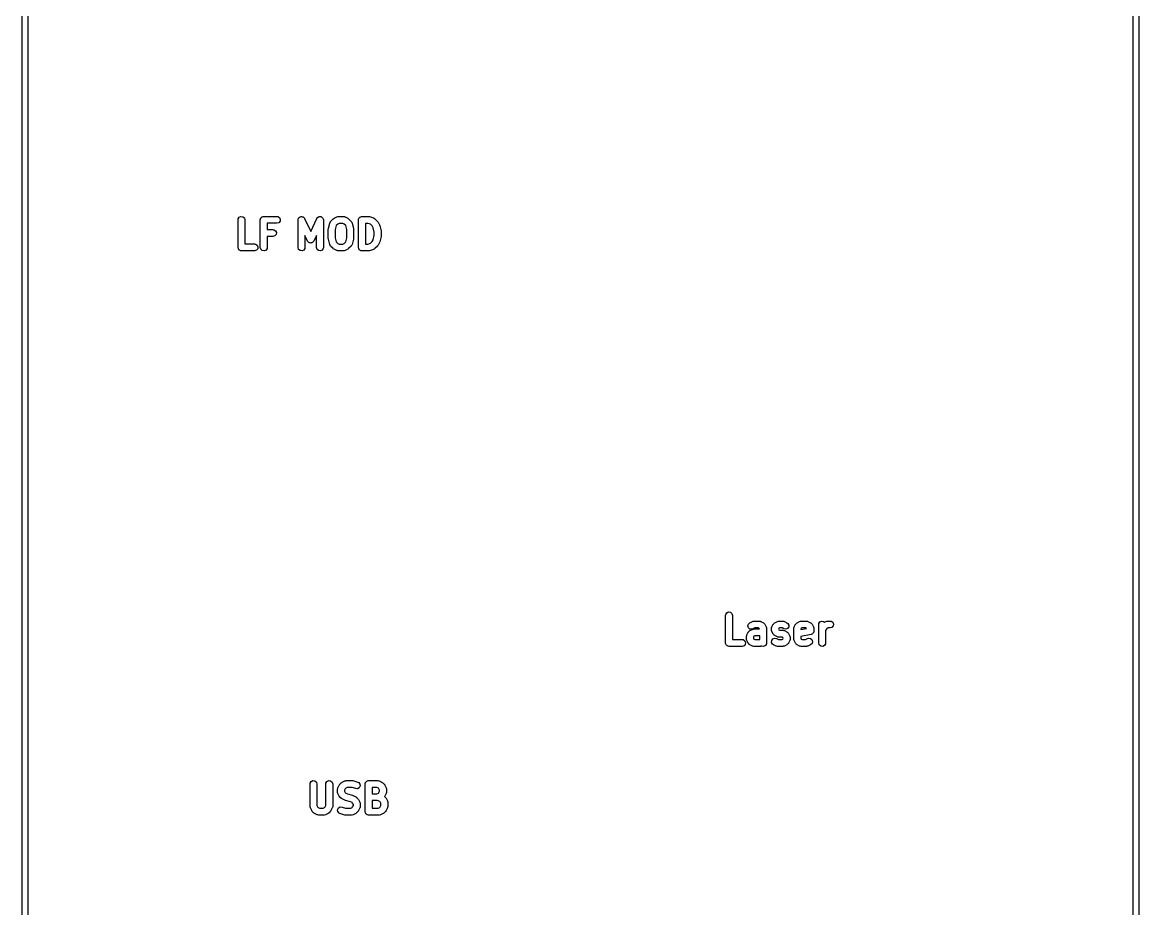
# Model space of a CAD drawing. Extents: x 108 to 149, y -157 to -28.
# Drawn here: x 108.15 to 148.65, y -92.68 to -60.53 of the extents above; entities that cross this region are included whole.
import ezdxf

# ---------------------------------------------------------------- set-up
doc = ezdxf.new("R2010")
doc.units = 0
doc.layers.add('BLACK', color=7, linetype='CONTINUOUS')

msp = doc.modelspace()

# ---------------------------------------------------------------- linework, layer by layer
at = {"layer": 'BLACK', "linetype": 'CONTINUOUS'}
for p, q in [((108.153, -156.878), (108.153, -28.4778)), ((108.353, -28.5778), (108.353, -156.778)), ((148.453, -156.778), (148.453, -28.5778)), ((148.653, -28.4778), (148.653, -156.878)), ((115.983, -67.6572), (116.021, -67.598)), ((116.021, -67.598), (116.085, -67.5687)), ((116.085, -67.5687), (116.154, -67.5787)), ((116.154, -67.5787), (116.208, -67.6248)), ((116.208, -67.6248), (116.228, -67.6924)), ((116.798, -67.6405), (116.816, -67.6204)), ((116.816, -67.6204), (116.83, -67.598)), ((116.83, -67.598), (116.839, -67.5942)), ((116.839, -67.5942), (116.845, -67.5873)), ((116.845, -67.5873), (116.87, -67.5798)), ((116.87, -67.5798), (116.894, -67.5687)), ((116.894, -67.5687), (116.903, -67.57)), ((116.903, -67.57), (116.912, -67.5674)), ((116.912, -67.5674), (117.388, -67.5674)), ((117.388, -67.5674), (117.423, -67.5725)), ((117.423, -67.5725), (117.483, -67.6106)), ((117.483, -67.6106), (117.512, -67.6746)), ((118.169, -67.6444), (118.187, -67.6238)), ((118.187, -67.6238), (118.201, -67.601)), ((118.201, -67.601), (118.209, -67.5974)), ((118.209, -67.5974), (118.215, -67.5908)), ((118.215, -67.5908), (118.241, -67.583)), ((118.241, -67.583), (118.265, -67.5717)), ((118.265, -67.5717), (118.274, -67.5729)), ((118.274, -67.5729), (118.282, -67.5704)), ((118.282, -67.5704), (118.308, -67.5779)), ((118.308, -67.5779), (118.335, -67.5817)), ((118.335, -67.5817), (118.342, -67.5874)), ((118.342, -67.5874), (118.35, -67.5897)), ((118.35, -67.5897), (118.368, -67.6101)), ((118.368, -67.6101), (118.388, -67.6278)), ((118.388, -67.6278), (118.391, -67.6361)), ((118.837, -67.6426), (118.856, -67.6128)), ((118.856, -67.6128), (118.863, -67.6082)), ((118.863, -67.6082), (118.868, -67.601)), ((118.868, -67.601), (118.893, -67.5897)), ((118.893, -67.5897), (118.916, -67.5752)), ((118.916, -67.5752), (118.924, -67.5753)), ((118.924, -67.5753), (118.932, -67.5717)), ((118.932, -67.5717), (118.959, -67.5756)), ((118.959, -67.5756), (118.986, -67.5758)), ((118.986, -67.5758), (118.993, -67.5805)), ((118.993, -67.5805), (119.002, -67.5817)), ((119.002, -67.5817), (119.022, -67.5995)), ((119.022, -67.5995), (119.045, -67.6143)), ((119.045, -67.6143), (119.048, -67.6222)), ((119.048, -67.6222), (119.055, -67.6278)), ((119.055, -67.6278), (119.063, -67.6539)), ((119.433, -67.6547), (119.461, -67.6333)), ((119.461, -67.6333), (119.464, -67.6328)), ((119.464, -67.6328), (119.465, -67.6312)), ((119.465, -67.6312), (119.561, -67.5836)), ((119.561, -67.5836), (119.594, -67.5724)), ((119.594, -67.5724), (119.606, -67.5736)), ((119.606, -67.5736), (119.616, -67.5704)), ((119.616, -67.5704), (119.807, -67.5704)), ((119.807, -67.5704), (119.842, -67.5755)), ((119.842, -67.5755), (119.852, -67.5816)), ((119.852, -67.5816), (119.863, -67.5836)), ((119.863, -67.5836), (119.958, -67.6312)), ((119.958, -67.6312), (119.987, -67.6515)), ((120.36, -67.6435), (120.377, -67.6234)), ((120.377, -67.6234), (120.392, -67.601)), ((120.392, -67.601), (120.4, -67.5972)), ((120.4, -67.5972), (120.406, -67.5903)), ((120.406, -67.5903), (120.432, -67.5828)), ((120.432, -67.5828), (120.456, -67.5717)), ((120.456, -67.5717), (120.465, -67.573)), ((120.465, -67.573), (120.474, -67.5704)), ((120.474, -67.5704), (120.712, -67.5704)), ((120.712, -67.5704), (120.747, -67.5755)), ((120.747, -67.5755), (120.749, -67.5768)), ((120.749, -67.5768), (120.751, -67.5768)), ((120.751, -67.5768), (120.894, -67.6245)), ((120.894, -67.6245), (120.926, -67.6404)), ((115.978, -67.6924), (115.983, -67.6572)), ((115.978, -68.6924), (115.978, -67.6924)), ((116.228, -67.6924), (116.228, -68.5674)), ((116.787, -67.6924), (116.792, -67.6572)), ((116.787, -68.6924), (116.787, -67.6924)), ((116.792, -67.6572), (116.797, -67.6495)), ((116.797, -67.6495), (116.798, -67.6405)), ((117.388, -67.8174), (117.037, -67.8174)), ((117.037, -67.8174), (117.037, -68.0436)), ((117.456, -67.7976), (117.388, -67.8174)), ((117.502, -67.7443), (117.456, -67.7976)), ((117.512, -67.6746), (117.502, -67.7443)), ((118.158, -67.6954), (118.163, -67.6602)), ((118.158, -68.6954), (118.158, -67.6954)), ((118.163, -67.6602), (118.168, -67.653)), ((118.168, -67.653), (118.169, -67.6444)), ((118.391, -67.6361), (118.396, -67.6426)), ((118.396, -67.6426), (118.616, -68.1141)), ((118.616, -68.1141), (118.837, -67.6426)), ((119.063, -67.6539), (119.074, -67.6787)), ((119.074, -67.6787), (119.072, -67.6872)), ((119.072, -67.6872), (119.075, -67.6954)), ((119.075, -67.6954), (119.075, -68.6954)), ((119.253, -68.0288), (119.257, -68.0018)), ((119.253, -68.3621), (119.253, -68.0288)), ((119.257, -67.9984), (119.305, -67.808)), ((119.257, -68.0018), (119.257, -67.9984)), ((119.305, -67.808), (119.318, -67.775)), ((119.318, -67.775), (119.33, -67.764)), ((119.33, -67.764), (119.338, -67.7499)), ((119.338, -67.7499), (119.433, -67.6547)), ((119.539, -67.9022), (119.503, -68.0441)), ((119.595, -67.8458), (119.539, -67.9022)), ((119.646, -67.8204), (119.595, -67.8458)), ((119.777, -67.8204), (119.646, -67.8204)), ((119.828, -67.8458), (119.777, -67.8204)), ((119.885, -67.9022), (119.828, -67.8458)), ((119.92, -68.0441), (119.885, -67.9022)), ((119.987, -67.6515), (119.989, -67.6535)), ((119.989, -67.6535), (119.991, -67.6547)), ((119.991, -67.6547), (120.086, -67.7499)), ((120.086, -67.7499), (120.107, -67.7784)), ((120.107, -67.7784), (120.111, -67.7941)), ((120.111, -67.7941), (120.119, -67.808)), ((120.119, -67.808), (120.166, -67.9984)), ((120.166, -67.9984), (120.169, -68.0255)), ((120.169, -68.0255), (120.17, -68.0288)), ((120.17, -68.0288), (120.17, -68.3621)), ((120.349, -67.6954), (120.354, -67.6602)), ((120.349, -68.6954), (120.349, -67.6954)), ((120.354, -67.6602), (120.359, -67.6525)), ((120.359, -67.6525), (120.36, -67.6435)), ((120.691, -67.8204), (120.599, -67.8204)), ((120.599, -67.8204), (120.599, -68.5704)), ((120.787, -67.8523), (120.691, -67.8204)), ((120.847, -67.9123), (120.787, -67.8523)), ((120.879, -67.9771), (120.847, -67.9123)), ((120.92, -68.1394), (120.879, -67.9771)), ((120.926, -67.6404), (120.933, -67.6492)), ((120.933, -67.6492), (120.943, -67.6547)), ((120.943, -67.6547), (121.038, -67.7499)), ((121.038, -67.7499), (121.06, -67.7784)), ((121.06, -67.7784), (121.06, -67.7807)), ((121.06, -67.7807), (121.062, -67.7824)), ((121.062, -67.7824), (121.109, -67.8776)), ((121.109, -67.8776), (121.116, -67.8994)), ((121.116, -67.8994), (121.119, -67.9032)), ((121.119, -67.9032), (121.166, -68.0937)), ((117.037, -68.0436), (117.245, -68.0436)), ((117.245, -68.2936), (117.037, -68.2936)), ((117.037, -68.2936), (117.037, -68.6924)), ((117.245, -68.0436), (117.281, -68.0487)), ((117.313, -68.2738), (117.245, -68.2936)), ((117.281, -68.0487), (117.34, -68.0868)), ((117.359, -68.2205), (117.313, -68.2738)), ((117.34, -68.0868), (117.369, -68.1508)), ((117.369, -68.1508), (117.359, -68.2205)), ((118.503, -68.4626), (118.408, -68.2589)), ((118.408, -68.2589), (118.408, -68.6954)), ((118.825, -68.2589), (118.73, -68.4626)), ((118.825, -68.6954), (118.825, -68.2589)), ((119.254, -68.3654), (119.253, -68.3621)), ((119.257, -68.3924), (119.254, -68.3654)), ((119.305, -68.5829), (119.257, -68.3924)), ((119.503, -68.0441), (119.503, -68.3467)), ((119.503, -68.3467), (119.539, -68.4887)), ((119.885, -68.4887), (119.92, -68.3467)), ((119.92, -68.3467), (119.92, -68.0441)), ((120.166, -68.3924), (120.119, -68.5829)), ((120.17, -68.3621), (120.166, -68.389)), ((120.166, -68.389), (120.166, -68.3924)), ((120.847, -68.4785), (120.879, -68.4137)), ((120.879, -68.4137), (120.92, -68.2515)), ((120.92, -68.2515), (120.92, -68.1394)), ((121.166, -68.2972), (121.119, -68.4876)), ((121.166, -68.0937), (121.169, -68.1207)), ((121.17, -68.2669), (121.166, -68.2938)), ((121.166, -68.2938), (121.166, -68.2972)), ((121.169, -68.1207), (121.17, -68.124)), ((121.17, -68.124), (121.17, -68.2669)), ((115.98, -68.7012), (115.978, -68.6924)), ((115.979, -68.7102), (115.98, -68.7012)), ((115.99, -68.7344), (115.979, -68.7102)), ((115.997, -68.76), (115.99, -68.7344)), ((116.004, -68.766), (115.997, -68.76)), ((116.008, -68.7743), (116.004, -68.766)), ((116.031, -68.7887), (116.008, -68.7743)), ((116.051, -68.8061), (116.031, -68.7887)), ((116.06, -68.8074), (116.051, -68.8061)), ((116.067, -68.8124), (116.06, -68.8074)), ((116.103, -68.8174), (116.067, -68.8124)), ((116.579, -68.8174), (116.103, -68.8174)), ((116.228, -68.5674), (116.579, -68.5674)), ((116.579, -68.5674), (116.614, -68.5725)), ((116.646, -68.7976), (116.579, -68.8174)), ((116.614, -68.5725), (116.673, -68.6106)), ((116.692, -68.7443), (116.646, -68.7976)), ((116.673, -68.6106), (116.702, -68.6746)), ((116.702, -68.6746), (116.692, -68.7443)), ((116.807, -68.76), (116.787, -68.6924)), ((116.86, -68.8061), (116.807, -68.76)), ((116.93, -68.8162), (116.86, -68.8061)), ((116.994, -68.7869), (116.93, -68.8162)), ((117.032, -68.7276), (116.994, -68.7869)), ((117.037, -68.6924), (117.032, -68.7276)), ((118.178, -68.763), (118.158, -68.6954)), ((118.231, -68.8091), (118.178, -68.763)), ((118.301, -68.8192), (118.231, -68.8091)), ((118.365, -68.7899), (118.301, -68.8192)), ((118.403, -68.7306), (118.365, -68.7899)), ((118.408, -68.6954), (118.403, -68.7306)), ((118.514, -68.4753), (118.503, -68.4626)), ((118.521, -68.4908), (118.514, -68.4753)), ((118.537, -68.5012), (118.521, -68.4908)), ((118.55, -68.5154), (118.537, -68.5012)), ((118.566, -68.5201), (118.55, -68.5154)), ((118.58, -68.5294), (118.566, -68.5201)), ((118.599, -68.5295), (118.58, -68.5294)), ((118.618, -68.5347), (118.599, -68.5295)), ((118.634, -68.5298), (118.618, -68.5347)), ((118.651, -68.5299), (118.634, -68.5298)), ((118.667, -68.5198), (118.651, -68.5299)), ((118.685, -68.5143), (118.667, -68.5198)), ((118.696, -68.5014), (118.685, -68.5143)), ((118.71, -68.4923), (118.696, -68.5014)), ((118.73, -68.4626), (118.71, -68.4923)), ((118.845, -68.763), (118.825, -68.6954)), ((118.898, -68.8091), (118.845, -68.763)), ((118.968, -68.8192), (118.898, -68.8091)), ((119.032, -68.7899), (118.968, -68.8192)), ((119.07, -68.7306), (119.032, -68.7899)), ((119.075, -68.6954), (119.07, -68.7306)), ((119.313, -68.5968), (119.305, -68.5829)), ((119.316, -68.6125), (119.313, -68.5968)), ((119.338, -68.641), (119.316, -68.6125)), ((119.433, -68.7362), (119.338, -68.641)), ((119.435, -68.7373), (119.433, -68.7362)), ((119.436, -68.7393), (119.435, -68.7373)), ((119.465, -68.7596), (119.436, -68.7393)), ((119.561, -68.8072), (119.465, -68.7596)), ((119.539, -68.4887), (119.595, -68.5451)), ((119.572, -68.8092), (119.561, -68.8072)), ((119.581, -68.8154), (119.572, -68.8092)), ((119.616, -68.8204), (119.581, -68.8154)), ((119.595, -68.5451), (119.646, -68.5704)), ((119.807, -68.8204), (119.616, -68.8204)), ((119.646, -68.5704), (119.777, -68.5704)), ((119.777, -68.5704), (119.828, -68.5451)), ((119.818, -68.8172), (119.807, -68.8204)), ((119.829, -68.8184), (119.818, -68.8172)), ((119.828, -68.5451), (119.885, -68.4887)), ((119.863, -68.8072), (119.829, -68.8184)), ((119.958, -68.7596), (119.863, -68.8072)), ((119.96, -68.758), (119.958, -68.7596)), ((119.962, -68.7575), (119.96, -68.758)), ((119.991, -68.7362), (119.962, -68.7575)), ((120.086, -68.641), (119.991, -68.7362)), ((120.094, -68.6268), (120.086, -68.641)), ((120.105, -68.6158), (120.094, -68.6268)), ((120.119, -68.5829), (120.105, -68.6158)), ((120.351, -68.7042), (120.349, -68.6954)), ((120.35, -68.7132), (120.351, -68.7042)), ((120.361, -68.7374), (120.35, -68.7132)), ((120.368, -68.763), (120.361, -68.7374)), ((120.375, -68.769), (120.368, -68.763)), ((120.379, -68.7773), (120.375, -68.769)), ((120.402, -68.7917), (120.379, -68.7773)), ((120.422, -68.8091), (120.402, -68.7917)), ((120.431, -68.8104), (120.422, -68.8091)), ((120.438, -68.8154), (120.431, -68.8104)), ((120.474, -68.8204), (120.438, -68.8154)), ((120.712, -68.8204), (120.474, -68.8204)), ((120.599, -68.5704), (120.691, -68.5704)), ((120.691, -68.5704), (120.787, -68.5386)), ((120.714, -68.8198), (120.712, -68.8204)), ((120.716, -68.8203), (120.714, -68.8198)), ((120.751, -68.814), (120.716, -68.8203)), ((120.894, -68.7664), (120.751, -68.814)), ((120.787, -68.5386), (120.847, -68.4785)), ((120.903, -68.7599), (120.894, -68.7664)), ((120.914, -68.7575), (120.903, -68.7599)), ((120.943, -68.7362), (120.914, -68.7575)), ((121.038, -68.641), (120.943, -68.7362)), ((121.039, -68.6389), (121.038, -68.641)), ((121.041, -68.6377), (121.039, -68.6389)), ((121.062, -68.6085), (121.041, -68.6377)), ((121.109, -68.5132), (121.062, -68.6085)), ((121.11, -68.5089), (121.109, -68.5132)), ((121.119, -68.4876), (121.11, -68.5089)), ((133.666, -82.0388), (133.671, -82.0036)), ((133.666, -83.0388), (133.666, -82.0388)), ((133.671, -82.0036), (133.709, -81.9444)), ((133.709, -81.9444), (133.773, -81.9151)), ((133.773, -81.9151), (133.843, -81.9251)), ((133.843, -81.9251), (133.896, -81.9712)), ((133.896, -81.9712), (133.916, -82.0388)), ((133.916, -82.0388), (133.916, -82.9138)), ((134.475, -82.4242), (134.493, -82.3559)), ((134.498, -82.491), (134.475, -82.4242)), ((134.493, -82.3559), (134.544, -82.308)), ((134.552, -82.5352), (134.498, -82.491)), ((134.509, -82.6204), (134.528, -82.6089)), ((134.528, -82.6089), (134.544, -82.5937)), ((134.544, -82.308), (134.64, -82.2604)), ((134.544, -82.5937), (134.64, -82.5461)), ((134.622, -82.5428), (134.552, -82.5352)), ((134.656, -82.5316), (134.622, -82.5428)), ((134.64, -82.2604), (134.673, -82.2491)), ((134.64, -82.5461), (134.673, -82.5348)), ((134.725, -82.4972), (134.656, -82.5316)), ((134.673, -82.2491), (134.685, -82.2503)), ((134.673, -82.5348), (134.685, -82.5361)), ((134.685, -82.2503), (134.696, -82.2472)), ((134.685, -82.5361), (134.696, -82.5329)), ((134.696, -82.2472), (134.886, -82.2472)), ((134.696, -82.5329), (134.898, -82.5329)), ((134.856, -82.4972), (134.725, -82.4972)), ((134.888, -82.5129), (134.856, -82.4972)), ((134.886, -82.2472), (134.921, -82.2522)), ((134.898, -82.5329), (134.888, -82.5129)), ((134.921, -82.2522), (134.931, -82.2583)), ((134.931, -82.2583), (134.942, -82.2604)), ((134.942, -82.2604), (135.037, -82.308)), ((135.037, -82.308), (135.042, -82.3116)), ((135.042, -82.3116), (135.045, -82.3123)), ((135.045, -82.3123), (135.048, -82.3156)), ((135.048, -82.3156), (135.066, -82.3282)), ((135.066, -82.3282), (135.078, -82.3475)), ((135.078, -82.3475), (135.093, -82.3639)), ((135.093, -82.3639), (135.141, -82.4591)), ((135.141, -82.4591), (135.152, -82.4929)), ((135.152, -82.4929), (135.151, -82.5041)), ((135.151, -82.5041), (135.154, -82.515)), ((135.154, -82.515), (135.154, -83.0388)), ((135.332, -82.515), (135.337, -82.4798)), ((135.332, -82.5626), (135.332, -82.515)), ((135.336, -82.5735), (135.332, -82.5626)), ((135.334, -82.5848), (135.336, -82.5735)), ((135.346, -82.6185), (135.334, -82.5848)), ((135.337, -82.4798), (135.344, -82.4703)), ((135.344, -82.4703), (135.346, -82.4591)), ((135.346, -82.4591), (135.393, -82.3639)), ((135.393, -82.7138), (135.346, -82.6185)), ((135.393, -82.3639), (135.397, -82.3586)), ((135.397, -82.3586), (135.398, -82.3559)), ((135.398, -82.3559), (135.401, -82.3529)), ((135.401, -82.3529), (135.414, -82.3346)), ((135.414, -82.3346), (135.433, -82.3232)), ((135.433, -82.3232), (135.449, -82.308)), ((135.449, -82.308), (135.544, -82.2604)), ((135.544, -82.2604), (135.578, -82.2491)), ((135.578, -82.2491), (135.589, -82.2503)), ((135.598, -82.5129), (135.585, -82.5388)), ((135.585, -82.5388), (135.598, -82.5647)), ((135.589, -82.2503), (135.6, -82.2472)), ((135.63, -82.4972), (135.598, -82.5129)), ((135.598, -82.5647), (135.63, -82.5805)), ((135.6, -82.2472), (135.743, -82.2472)), ((135.714, -82.4972), (135.63, -82.4972)), ((135.63, -82.5805), (135.743, -82.5805)), ((135.782, -82.5316), (135.714, -82.4972)), ((135.743, -82.2472), (135.778, -82.2522)), ((135.743, -82.5805), (135.778, -82.5856)), ((135.778, -82.2522), (135.788, -82.2583)), ((135.778, -82.5856), (135.788, -82.5917)), ((135.852, -82.5441), (135.782, -82.5316)), ((135.788, -82.2583), (135.799, -82.2604)), ((135.788, -82.5917), (135.799, -82.5937)), ((135.799, -82.2604), (135.894, -82.308)), ((135.799, -82.5937), (135.894, -82.6413)), ((135.917, -82.5171), (135.852, -82.5441)), ((135.894, -82.308), (135.924, -82.3282)), ((135.957, -82.4592), (135.917, -82.5171)), ((135.924, -82.3282), (135.959, -82.3888)), ((135.959, -82.3888), (135.957, -82.4592)), ((136.142, -82.515), (136.147, -82.4798)), ((136.142, -82.896), (136.142, -82.515)), ((136.147, -82.4798), (136.153, -82.4703)), ((136.153, -82.4703), (136.155, -82.4591)), ((136.155, -82.4591), (136.203, -82.3639)), ((136.203, -82.3639), (136.206, -82.3586)), ((136.206, -82.3586), (136.207, -82.3559)), ((136.207, -82.3559), (136.21, -82.3529)), ((136.21, -82.3529), (136.223, -82.3346)), ((136.223, -82.3346), (136.242, -82.3232)), ((136.242, -82.3232), (136.259, -82.308)), ((136.259, -82.308), (136.354, -82.2604)), ((136.354, -82.2604), (136.388, -82.2491)), ((136.388, -82.2491), (136.399, -82.2503)), ((136.392, -82.553), (136.599, -82.5115)), ((136.408, -82.5129), (136.392, -82.5445)), ((136.392, -82.5445), (136.392, -82.553)), ((136.399, -82.2503), (136.41, -82.2472)), ((136.439, -82.4972), (136.408, -82.5129)), ((136.41, -82.2472), (136.6, -82.2472)), ((136.571, -82.4972), (136.439, -82.4972)), ((136.599, -82.5115), (136.571, -82.4972)), ((136.6, -82.2472), (136.635, -82.2522)), ((136.635, -82.2522), (136.645, -82.2583)), ((136.645, -82.2583), (136.656, -82.2604)), ((136.656, -82.2604), (136.751, -82.308)), ((136.751, -82.308), (136.757, -82.3116)), ((136.757, -82.3116), (136.759, -82.3123)), ((136.759, -82.3123), (136.762, -82.3156)), ((136.762, -82.3156), (136.781, -82.3282)), ((136.781, -82.3282), (136.792, -82.3475)), ((136.792, -82.3475), (136.807, -82.3639)), ((136.807, -82.3639), (136.855, -82.4591)), ((136.855, -82.4591), (136.866, -82.4929)), ((136.866, -82.4929), (136.865, -82.5041)), ((136.865, -82.5041), (136.868, -82.515)), ((136.868, -82.6103), (136.865, -82.6349)), ((136.868, -82.515), (136.868, -82.6103)), ((137.047, -82.3722), (137.052, -82.3369)), ((137.047, -83.0388), (137.047, -82.3722)), ((137.052, -82.3369), (137.09, -82.2777)), ((137.09, -82.2777), (137.154, -82.2484)), ((137.154, -82.2484), (137.224, -82.2585)), ((137.224, -82.2585), (137.255, -82.2859)), ((137.255, -82.2859), (137.306, -82.2604)), ((137.322, -82.5414), (137.297, -82.5921)), ((137.297, -82.5921), (137.297, -83.0388)), ((137.306, -82.2604), (137.34, -82.2491)), ((137.341, -82.5225), (137.322, -82.5414)), ((137.34, -82.2491), (137.351, -82.2503)), ((137.392, -82.4972), (137.341, -82.5225)), ((137.351, -82.2503), (137.362, -82.2472)), ((137.362, -82.2472), (137.457, -82.2472)), ((137.457, -82.4972), (137.392, -82.4972)), ((137.457, -82.2472), (137.493, -82.2522)), ((137.525, -82.4773), (137.457, -82.4972)), ((137.493, -82.2522), (137.552, -82.2903)), ((137.571, -82.4241), (137.525, -82.4773)), ((137.552, -82.2903), (137.581, -82.3544)), ((137.581, -82.3544), (137.571, -82.4241)), ((133.916, -82.9138), (134.267, -82.9138)), ((134.267, -82.9138), (134.302, -82.9189)), ((134.302, -82.9189), (134.361, -82.957)), ((134.361, -82.957), (134.391, -83.021)), ((134.391, -83.021), (134.381, -83.0907)), ((134.428, -82.8007), (134.433, -82.7655)), ((134.428, -82.896), (134.428, -82.8007)), ((134.431, -82.9068), (134.428, -82.896)), ((134.43, -82.9181), (134.431, -82.9068)), ((134.441, -82.9519), (134.43, -82.9181)), ((134.433, -82.7655), (134.439, -82.756)), ((134.439, -82.756), (134.441, -82.7448)), ((134.441, -82.7448), (134.488, -82.6496)), ((134.488, -83.0471), (134.441, -82.9519)), ((134.488, -82.6496), (134.492, -82.6443)), ((134.492, -82.6443), (134.493, -82.6417)), ((134.493, -82.6417), (134.496, -82.6386)), ((134.496, -82.6386), (134.509, -82.6204)), ((134.693, -82.7987), (134.678, -82.8302)), ((134.678, -82.8302), (134.678, -82.8665)), ((134.678, -82.8665), (134.693, -82.898)), ((134.725, -82.7829), (134.693, -82.7987)), ((134.693, -82.898), (134.725, -82.9138)), ((134.904, -82.7829), (134.725, -82.7829)), ((134.725, -82.9138), (134.904, -82.9138)), ((134.904, -82.9138), (134.904, -82.7829)), ((135.336, -83.0222), (135.339, -82.9518)), ((135.372, -83.0827), (135.336, -83.0222)), ((135.339, -82.9518), (135.379, -82.8939)), ((135.379, -82.8939), (135.444, -82.8669)), ((135.408, -82.7302), (135.393, -82.7138)), ((135.42, -82.7494), (135.408, -82.7302)), ((135.438, -82.762), (135.42, -82.7494)), ((135.441, -82.7653), (135.438, -82.762)), ((135.444, -82.766), (135.441, -82.7653)), ((135.449, -82.7697), (135.444, -82.766)), ((135.444, -82.8669), (135.513, -82.8794)), ((135.544, -82.8173), (135.449, -82.7697)), ((135.513, -82.8794), (135.582, -82.9138)), ((135.556, -82.8193), (135.544, -82.8173)), ((135.565, -82.8254), (135.556, -82.8193)), ((135.6, -82.8305), (135.565, -82.8254)), ((135.582, -82.9138), (135.714, -82.9138)), ((135.714, -82.8305), (135.6, -82.8305)), ((135.745, -82.8463), (135.714, -82.8305)), ((135.714, -82.9138), (135.745, -82.898)), ((135.758, -82.8722), (135.745, -82.8463)), ((135.745, -82.898), (135.758, -82.8722)), ((135.894, -82.6413), (135.9, -82.645)), ((135.9, -82.645), (135.902, -82.6456)), ((135.902, -82.6456), (135.905, -82.6489)), ((135.905, -82.6489), (135.924, -82.6616)), ((135.924, -82.6616), (135.935, -82.6808)), ((135.935, -82.6808), (135.95, -82.6972)), ((135.95, -82.6972), (135.998, -82.7924)), ((135.998, -82.9519), (135.95, -83.0471)), ((135.998, -82.7924), (136.009, -82.8262)), ((136, -82.9407), (135.998, -82.9519)), ((136.006, -82.9312), (136, -82.9407)), ((136.011, -82.896), (136.006, -82.9312)), ((136.009, -82.8262), (136.008, -82.8375)), ((136.008, -82.8375), (136.011, -82.8483)), ((136.011, -82.8483), (136.011, -82.896)), ((136.145, -82.9068), (136.142, -82.896)), ((136.144, -82.9181), (136.145, -82.9068)), ((136.155, -82.9519), (136.144, -82.9181)), ((136.203, -83.0471), (136.155, -82.9519)), ((136.768, -82.7328), (136.392, -82.808)), ((136.392, -82.808), (136.392, -82.8665)), ((136.392, -82.8665), (136.408, -82.898)), ((136.408, -82.898), (136.439, -82.9138)), ((136.439, -82.9138), (136.571, -82.9138)), ((136.571, -82.9138), (136.64, -82.8794)), ((136.64, -82.8794), (136.673, -82.8682)), ((136.673, -82.8682), (136.743, -82.8757)), ((136.743, -82.8757), (136.798, -82.92)), ((136.796, -82.718), (136.768, -82.7328)), ((136.825, -82.7047), (136.796, -82.718)), ((136.798, -82.92), (136.82, -82.9868)), ((136.82, -82.9868), (136.803, -83.055)), ((136.827, -82.7017), (136.825, -82.7047)), ((136.83, -82.7001), (136.827, -82.7017)), ((136.846, -82.6724), (136.83, -82.7001)), ((136.863, -82.6455), (136.846, -82.6724)), ((136.864, -82.6407), (136.863, -82.6455)), ((136.865, -82.6389), (136.864, -82.6407)), ((136.865, -82.6349), (136.865, -82.6389)), ((133.668, -83.0476), (133.666, -83.0388)), ((133.667, -83.0566), (133.668, -83.0476)), ((133.678, -83.0808), (133.667, -83.0566)), ((133.686, -83.1064), (133.678, -83.0808)), ((133.692, -83.1124), (133.686, -83.1064)), ((133.696, -83.1207), (133.692, -83.1124)), ((133.719, -83.1351), (133.696, -83.1207)), ((133.739, -83.1525), (133.719, -83.1351)), ((133.748, -83.1538), (133.739, -83.1525)), ((133.756, -83.1588), (133.748, -83.1538)), ((133.791, -83.1638), (133.756, -83.1588)), ((134.267, -83.1638), (133.791, -83.1638)), ((134.335, -83.144), (134.267, -83.1638)), ((134.381, -83.0907), (134.335, -83.144)), ((134.504, -83.0635), (134.488, -83.0471)), ((134.515, -83.0827), (134.504, -83.0635)), ((134.533, -83.0954), (134.515, -83.0827)), ((134.536, -83.0987), (134.533, -83.0954)), ((134.539, -83.0994), (134.536, -83.0987)), ((134.544, -83.103), (134.539, -83.0994)), ((134.64, -83.1506), (134.544, -83.103)), ((134.651, -83.1526), (134.64, -83.1506)), ((134.66, -83.1588), (134.651, -83.1526)), ((134.696, -83.1638), (134.66, -83.1588)), ((134.934, -83.1638), (134.696, -83.1638)), ((134.944, -83.1606), (134.934, -83.1638)), ((134.956, -83.1618), (134.944, -83.1606)), ((134.982, -83.1532), (134.956, -83.1618)), ((135.047, -83.1626), (134.982, -83.1532)), ((135.111, -83.1333), (135.047, -83.1626)), ((135.149, -83.074), (135.111, -83.1333)), ((135.154, -83.0388), (135.149, -83.074)), ((135.402, -83.103), (135.372, -83.0827)), ((135.497, -83.1506), (135.402, -83.103)), ((135.508, -83.1526), (135.497, -83.1506)), ((135.517, -83.1588), (135.508, -83.1526)), ((135.553, -83.1638), (135.517, -83.1588)), ((135.743, -83.1638), (135.553, -83.1638)), ((135.754, -83.1606), (135.743, -83.1638)), ((135.765, -83.1618), (135.754, -83.1606)), ((135.799, -83.1506), (135.765, -83.1618)), ((135.894, -83.103), (135.799, -83.1506)), ((135.911, -83.0878), (135.894, -83.103)), ((135.93, -83.0763), (135.911, -83.0878)), ((135.943, -83.0581), (135.93, -83.0763)), ((135.946, -83.055), (135.943, -83.0581)), ((135.947, -83.0524), (135.946, -83.055)), ((135.95, -83.0471), (135.947, -83.0524)), ((136.218, -83.0635), (136.203, -83.0471)), ((136.229, -83.0827), (136.218, -83.0635)), ((136.248, -83.0954), (136.229, -83.0827)), ((136.251, -83.0987), (136.248, -83.0954)), ((136.253, -83.0994), (136.251, -83.0987)), ((136.259, -83.103), (136.253, -83.0994)), ((136.354, -83.1506), (136.259, -83.103)), ((136.365, -83.1526), (136.354, -83.1506)), ((136.375, -83.1588), (136.365, -83.1526)), ((136.41, -83.1638), (136.375, -83.1588)), ((136.6, -83.1638), (136.41, -83.1638)), ((136.611, -83.1606), (136.6, -83.1638)), ((136.622, -83.1618), (136.611, -83.1606)), ((136.656, -83.1506), (136.622, -83.1618)), ((136.751, -83.103), (136.656, -83.1506)), ((136.803, -83.055), (136.751, -83.103)), ((137.067, -83.1064), (137.047, -83.0388)), ((137.12, -83.1525), (137.067, -83.1064)), ((137.189, -83.1626), (137.12, -83.1525)), ((137.254, -83.1333), (137.189, -83.1626)), ((137.292, -83.074), (137.254, -83.1333)), ((137.297, -83.0388), (137.292, -83.074)), ((118.59, -88.158), (118.595, -88.1228)), ((118.59, -88.9675), (118.59, -88.158)), ((118.595, -88.1228), (118.633, -88.0636)), ((118.633, -88.0636), (118.697, -88.0343)), ((118.697, -88.0343), (118.767, -88.0443)), ((118.767, -88.0443), (118.82, -88.0904)), ((118.82, -88.0904), (118.84, -88.158)), ((118.84, -88.158), (118.84, -88.938)), ((119.162, -88.158), (119.167, -88.1228)), ((119.162, -88.938), (119.162, -88.158)), ((119.167, -88.1228), (119.205, -88.0636)), ((119.205, -88.0636), (119.269, -88.0343)), ((119.269, -88.0343), (119.339, -88.0443)), ((119.339, -88.0443), (119.392, -88.0904)), ((119.392, -88.0904), (119.412, -88.158)), ((119.412, -88.158), (119.412, -88.9675)), ((119.603, -88.2926), (119.651, -88.1974)), ((119.651, -88.1974), (119.671, -88.1681)), ((119.671, -88.1681), (119.673, -88.1669)), ((119.673, -88.1669), (119.674, -88.1649)), ((119.674, -88.1649), (119.722, -88.1173)), ((119.722, -88.1173), (119.751, -88.0959)), ((119.751, -88.0959), (119.753, -88.0954)), ((119.753, -88.0954), (119.755, -88.0938)), ((119.755, -88.0938), (119.85, -88.0462)), ((119.85, -88.0462), (119.884, -88.035)), ((119.884, -88.035), (119.895, -88.0362)), ((119.935, -88.283), (119.885, -88.3084)), ((119.895, -88.0362), (119.906, -88.033)), ((119.906, -88.033), (120.144, -88.033)), ((120.124, -88.283), (119.935, -88.283)), ((120.247, -88.3242), (120.124, -88.283)), ((120.144, -88.033), (120.179, -88.0381)), ((120.179, -88.0381), (120.181, -88.0394)), ((120.181, -88.0394), (120.183, -88.0394)), ((120.183, -88.0394), (120.326, -88.0871)), ((120.326, -88.0871), (120.358, -88.103)), ((120.358, -88.103), (120.402, -88.1579)), ((120.41, -88.2279), (120.378, -88.2909)), ((120.402, -88.1579), (120.41, -88.2279)), ((120.59, -88.158), (120.595, -88.1228)), ((120.59, -89.158), (120.59, -88.158)), ((120.595, -88.1228), (120.6, -88.1151)), ((120.6, -88.1151), (120.602, -88.1061)), ((120.602, -88.1061), (120.619, -88.086)), ((120.619, -88.086), (120.633, -88.0636)), ((120.633, -88.0636), (120.642, -88.0598)), ((120.642, -88.0598), (120.648, -88.0529)), ((120.648, -88.0529), (120.673, -88.0454)), ((120.673, -88.0454), (120.697, -88.0343)), ((120.697, -88.0343), (120.706, -88.0356)), ((120.706, -88.0356), (120.715, -88.033)), ((120.715, -88.033), (121.049, -88.033)), ((121.019, -88.283), (120.84, -88.283)), ((120.84, -88.283), (120.84, -88.5092)), ((121.07, -88.3084), (121.019, -88.283)), ((121.049, -88.033), (121.084, -88.0381)), ((121.084, -88.0381), (121.093, -88.0442)), ((121.093, -88.0442), (121.104, -88.0462)), ((121.104, -88.0462), (121.2, -88.0938)), ((121.2, -88.0938), (121.229, -88.1141)), ((121.229, -88.1141), (121.23, -88.1161)), ((121.23, -88.1161), (121.232, -88.1173)), ((121.232, -88.1173), (121.28, -88.1649)), ((121.28, -88.1649), (121.301, -88.1934)), ((121.301, -88.1934), (121.302, -88.1956)), ((121.302, -88.1956), (121.303, -88.1974)), ((121.303, -88.1974), (121.351, -88.2926)), ((119.59, -88.3485), (119.595, -88.3133)), ((119.59, -88.4437), (119.59, -88.3485)), ((119.593, -88.4546), (119.59, -88.4437)), ((119.592, -88.4659), (119.593, -88.4546)), ((119.603, -88.4996), (119.592, -88.4659)), ((119.595, -88.3133), (119.601, -88.3037)), ((119.601, -88.3037), (119.603, -88.2926)), ((119.651, -88.5949), (119.603, -88.4996)), ((119.653, -88.5966), (119.651, -88.5949)), ((119.653, -88.5989), (119.653, -88.5966)), ((119.674, -88.6274), (119.653, -88.5989)), ((119.722, -88.675), (119.674, -88.6274)), ((119.724, -88.6761), (119.722, -88.675)), ((119.725, -88.6781), (119.724, -88.6761)), ((119.755, -88.6984), (119.725, -88.6781)), ((119.866, -88.3273), (119.84, -88.378)), ((119.84, -88.378), (119.84, -88.4142)), ((119.84, -88.4142), (119.866, -88.4649)), ((119.885, -88.3084), (119.866, -88.3273)), ((119.866, -88.4649), (119.885, -88.4839)), ((119.885, -88.4839), (119.949, -88.5163)), ((119.949, -88.5163), (120.126, -88.5606)), ((120.126, -88.5606), (120.148, -88.5693)), ((120.148, -88.5693), (120.152, -88.57)), ((120.152, -88.57), (120.247, -88.6176)), ((120.318, -88.3268), (120.247, -88.3242)), ((120.247, -88.6176), (120.277, -88.6379)), ((120.277, -88.6379), (120.278, -88.6399)), ((120.278, -88.6399), (120.28, -88.6411)), ((120.28, -88.6411), (120.327, -88.6887)), ((120.378, -88.2909), (120.318, -88.3268)), ((120.327, -88.6887), (120.349, -88.7172)), ((120.84, -88.5092), (121.019, -88.5092)), ((121.019, -88.5092), (121.07, -88.4839)), ((121.089, -88.3273), (121.07, -88.3084)), ((121.07, -88.4839), (121.089, -88.4649)), ((121.114, -88.378), (121.089, -88.3273)), ((121.089, -88.4649), (121.114, -88.4142)), ((121.114, -88.4142), (121.114, -88.378)), ((121.303, -88.5949), (121.294, -88.6079)), ((121.294, -88.6079), (121.327, -88.6411)), ((121.351, -88.4996), (121.303, -88.5949)), ((121.327, -88.6411), (121.349, -88.6695)), ((121.349, -88.6695), (121.349, -88.6718)), ((121.349, -88.6718), (121.351, -88.6735)), ((121.351, -88.2926), (121.362, -88.3264)), ((121.353, -88.4885), (121.351, -88.4996)), ((121.351, -88.6735), (121.398, -88.7688)), ((121.359, -88.479), (121.353, -88.4885)), ((121.364, -88.4437), (121.359, -88.479)), ((121.362, -88.3264), (121.361, -88.3376)), ((121.361, -88.3376), (121.364, -88.3485)), ((121.364, -88.3485), (121.364, -88.4437)), ((118.593, -88.9784), (118.59, -88.9675)), ((118.592, -88.9897), (118.593, -88.9784)), ((118.603, -89.0234), (118.592, -88.9897)), ((118.651, -89.1187), (118.603, -89.0234)), ((118.84, -88.938), (118.866, -88.9887)), ((118.866, -88.9887), (118.885, -89.0077)), ((118.885, -89.0077), (118.935, -89.033)), ((118.935, -89.033), (119.067, -89.033)), ((119.067, -89.033), (119.117, -89.0077)), ((119.117, -89.0077), (119.136, -88.9887)), ((119.136, -88.9887), (119.162, -88.938)), ((119.398, -89.0234), (119.351, -89.1187)), ((119.4, -89.0123), (119.398, -89.0234)), ((119.407, -89.0028), (119.4, -89.0123)), ((119.412, -88.9675), (119.407, -89.0028)), ((119.592, -89.0882), (119.624, -89.0252)), ((119.6, -89.1582), (119.592, -89.0882)), ((119.624, -89.0252), (119.684, -88.9893)), ((119.684, -88.9893), (119.755, -88.9918)), ((119.85, -88.746), (119.755, -88.6984)), ((119.755, -88.9918), (119.878, -89.033)), ((119.854, -88.7468), (119.85, -88.746)), ((119.875, -88.7555), (119.854, -88.7468)), ((120.053, -88.7998), (119.875, -88.7555)), ((119.878, -89.033), (120.067, -89.033)), ((120.117, -88.8322), (120.053, -88.7998)), ((120.067, -89.033), (120.117, -89.0077)), ((120.136, -88.8511), (120.117, -88.8322)), ((120.117, -89.0077), (120.136, -88.9887)), ((120.162, -88.9018), (120.136, -88.8511)), ((120.136, -88.9887), (120.162, -88.938)), ((120.162, -88.938), (120.162, -88.9018)), ((120.349, -88.7172), (120.349, -88.7195)), ((120.349, -88.7195), (120.351, -88.7212)), ((120.351, -88.7212), (120.398, -88.8164)), ((120.398, -89.0234), (120.351, -89.1187)), ((120.398, -88.8164), (120.41, -88.8502)), ((120.4, -89.0123), (120.398, -89.0234)), ((120.407, -89.0028), (120.4, -89.0123)), ((120.412, -88.9675), (120.407, -89.0028)), ((120.41, -88.8502), (120.408, -88.8614)), ((120.408, -88.8614), (120.412, -88.8723)), ((120.412, -88.8723), (120.412, -88.9675)), ((121.028, -88.7592), (120.84, -88.7592)), ((120.84, -88.7592), (120.84, -89.033)), ((120.84, -89.033), (121.067, -89.033)), ((121.124, -88.7911), (121.028, -88.7592)), ((121.067, -89.033), (121.117, -89.0077)), ((121.117, -89.0077), (121.136, -88.9887)), ((121.136, -88.8035), (121.124, -88.7911)), ((121.162, -88.8542), (121.136, -88.8035)), ((121.136, -88.9887), (121.162, -88.938)), ((121.162, -88.938), (121.162, -88.8542)), ((121.398, -89.0234), (121.351, -89.1187)), ((121.398, -88.7688), (121.41, -88.8025)), ((121.4, -89.0123), (121.398, -89.0234)), ((121.407, -89.0028), (121.4, -89.0123)), ((121.412, -88.9675), (121.407, -89.0028)), ((121.41, -88.8025), (121.408, -88.8138)), ((121.408, -88.8138), (121.412, -88.8247)), ((121.412, -88.8247), (121.412, -88.9675)), ((118.653, -89.1204), (118.651, -89.1187)), ((118.653, -89.1227), (118.653, -89.1204)), ((118.674, -89.1512), (118.653, -89.1227)), ((118.722, -89.1988), (118.674, -89.1512)), ((118.724, -89.1999), (118.722, -89.1988)), ((118.725, -89.2019), (118.724, -89.1999)), ((118.755, -89.2222), (118.725, -89.2019)), ((118.85, -89.2698), (118.755, -89.2222)), ((118.861, -89.2718), (118.85, -89.2698)), ((118.87, -89.278), (118.861, -89.2718)), ((118.906, -89.283), (118.87, -89.278)), ((119.096, -89.283), (118.906, -89.283)), ((119.107, -89.2798), (119.096, -89.283)), ((119.118, -89.281), (119.107, -89.2798)), ((119.152, -89.2698), (119.118, -89.281)), ((119.247, -89.2222), (119.152, -89.2698)), ((119.249, -89.2206), (119.247, -89.2222)), ((119.251, -89.2201), (119.249, -89.2206)), ((119.28, -89.1988), (119.251, -89.2201)), ((119.327, -89.1512), (119.28, -89.1988)), ((119.329, -89.1491), (119.327, -89.1512)), ((119.331, -89.1479), (119.329, -89.1491)), ((119.351, -89.1187), (119.331, -89.1479)), ((119.644, -89.213), (119.6, -89.1582)), ((119.676, -89.229), (119.644, -89.213)), ((119.819, -89.2766), (119.676, -89.229)), ((119.821, -89.2767), (119.819, -89.2766)), ((119.823, -89.278), (119.821, -89.2767)), ((119.858, -89.283), (119.823, -89.278)), ((120.096, -89.283), (119.858, -89.283)), ((120.107, -89.2798), (120.096, -89.283)), ((120.118, -89.281), (120.107, -89.2798)), ((120.152, -89.2698), (120.118, -89.281)), ((120.247, -89.2222), (120.152, -89.2698)), ((120.249, -89.2206), (120.247, -89.2222)), ((120.251, -89.2201), (120.249, -89.2206)), ((120.28, -89.1988), (120.251, -89.2201)), ((120.327, -89.1512), (120.28, -89.1988)), ((120.329, -89.1491), (120.327, -89.1512)), ((120.331, -89.1479), (120.329, -89.1491)), ((120.351, -89.1187), (120.331, -89.1479)), ((120.593, -89.1668), (120.59, -89.158)), ((120.591, -89.1758), (120.593, -89.1668)), ((120.603, -89.2), (120.591, -89.1758)), ((120.61, -89.2256), (120.603, -89.2)), ((120.617, -89.2316), (120.61, -89.2256)), ((120.621, -89.2399), (120.617, -89.2316)), ((120.643, -89.2543), (120.621, -89.2399)), ((120.663, -89.2717), (120.643, -89.2543)), ((120.672, -89.273), (120.663, -89.2717)), ((120.68, -89.278), (120.672, -89.273)), ((120.715, -89.283), (120.68, -89.278)), ((121.096, -89.283), (120.715, -89.283)), ((121.107, -89.2798), (121.096, -89.283)), ((121.118, -89.281), (121.107, -89.2798)), ((121.152, -89.2698), (121.118, -89.281)), ((121.247, -89.2222), (121.152, -89.2698)), ((121.249, -89.2206), (121.247, -89.2222)), ((121.251, -89.2201), (121.249, -89.2206)), ((121.28, -89.1988), (121.251, -89.2201)), ((121.327, -89.1512), (121.28, -89.1988)), ((121.329, -89.1491), (121.327, -89.1512)), ((121.331, -89.1479), (121.329, -89.1491)), ((121.351, -89.1187), (121.331, -89.1479))]:
    msp.add_line(p, q, dxfattribs=at)

doc.saveas('drawing.dxf')
